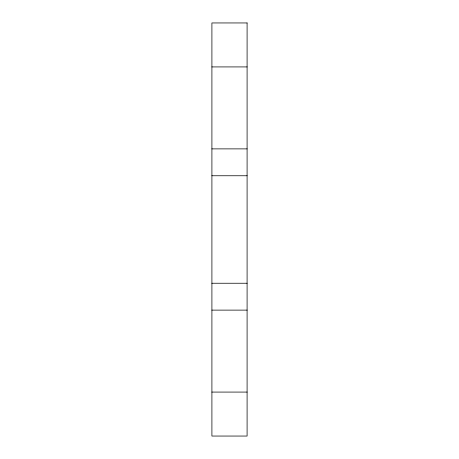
<?xml version="1.0" encoding="UTF-8"?>
<svg xmlns="http://www.w3.org/2000/svg" width="459" height="459" viewBox="0 0 459 459"><rect width="100%" height="100%" fill="white"/><g stroke="black" fill="none" stroke-linecap="round" stroke-linejoin="round"><path stroke-width="0.69" d="M211.909 66.922L247.091 66.922M211.909 148.882L247.091 148.882M211.909 175.757L247.091 175.757M211.909 283.243L247.091 283.243M211.909 310.118L247.091 310.118M211.909 392.078L247.091 392.078M247.091 22.95L211.909 22.95L211.909 436.05L247.091 436.05L247.091 22.95"/></g></svg>
